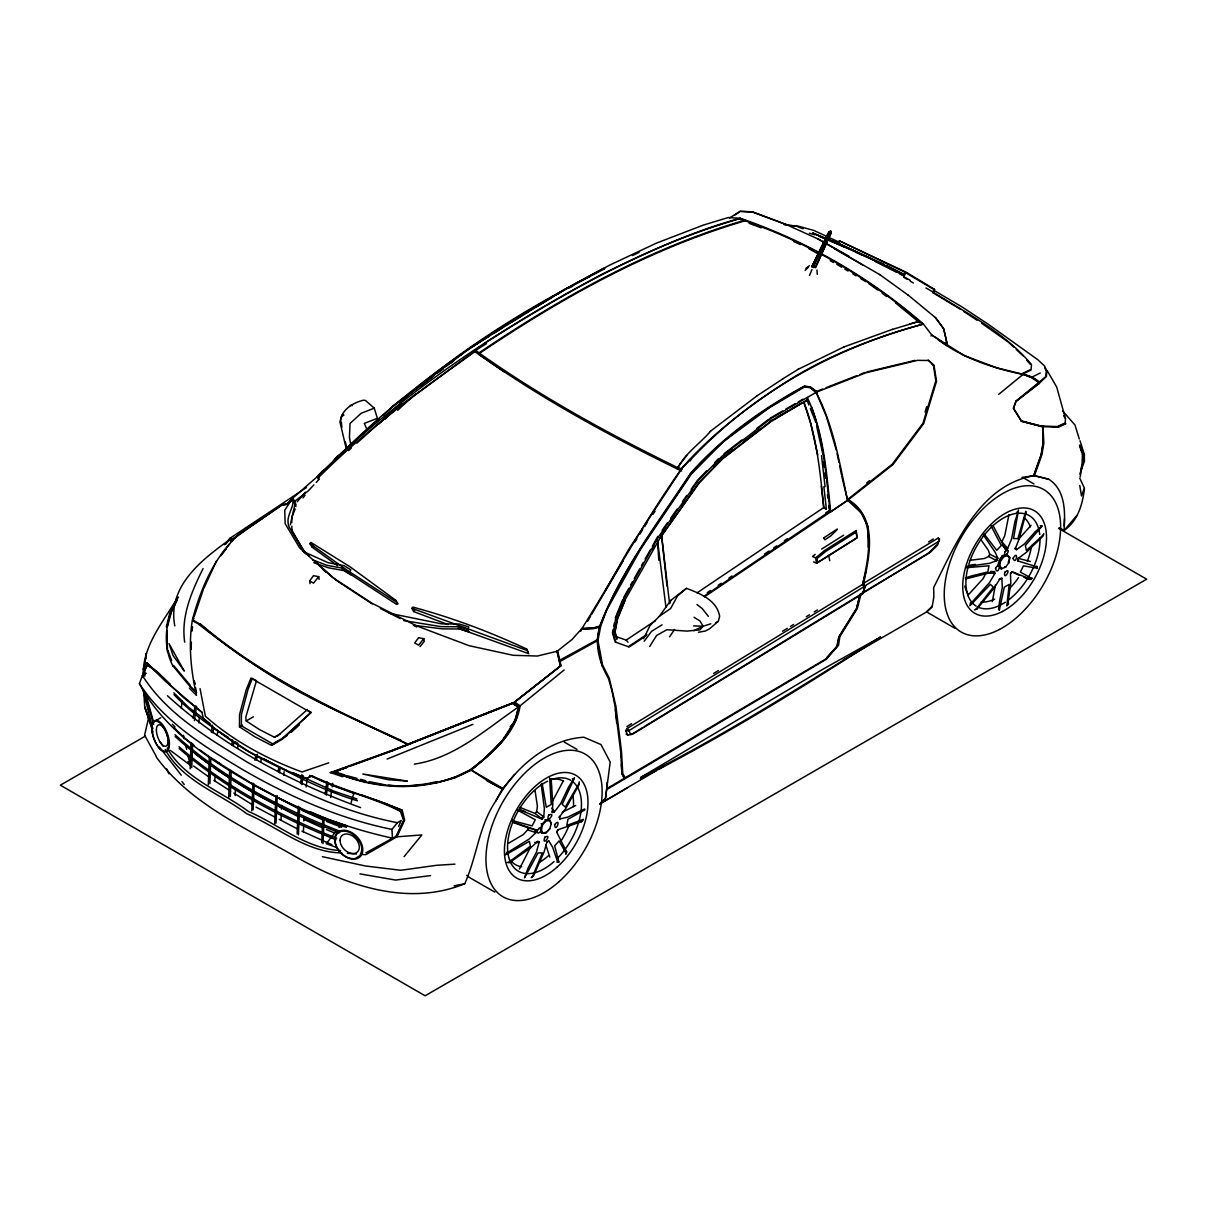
<?xml version="1.0" encoding="UTF-8"?>
<svg xmlns="http://www.w3.org/2000/svg" width="1207" height="1207" viewBox="0 0 1207 1207"><rect width="100%" height="100%" fill="white"/><g stroke="black" fill="none" stroke-linecap="round" stroke-linejoin="round"><path stroke-width="1.5" d="M143.12 674.502C143.075 646.364 161.874 623.31 175.89 600.528L177.248 600.196M239.469 726.84L239.529 714.68L246.107 690.072L250.981 678.062L310.968 712.688L282.212 739.333L271.59 745.383L254.707 736.708L239.469 726.84L242.532 725.105M1006.804 605.944L1009.203 584.399L1004.315 587.13L999.29 610.214M397.239 604.058L395.64 600.181L349.955 566.732L311.044 542.516L309.822 543.527L312.236 547.224L337.402 565.6M863.563 583.328L864.634 586.33L629.119 730.522L630.341 734.248L633.117 733.871L862.945 593.603L864.634 586.33L863.563 583.328L938.186 538.035L939.484 538.971L937.643 545.021L930.129 552.519L860.878 593.829M156.246 756.955C189.937 803.575 245.157 827.761 293.769 855.642C344.689 885.033 407.166 907.226 464.71 883.765C476.886 856.91 478.802 825.995 495.745 801.086C513.292 769.417 546.515 739.303 583.886 737.236L600.995 744.568L610.199 762.085L605.386 799.049L599.849 803.922L656.306 770.685M549.638 777.836L551.207 804.496L546.273 807.242L542.139 783.403L540.57 785.048M966.128 567.939L968.255 565.585L975.331 564.318M324.713 470.127L292.969 497.933C294.795 507.966 284.761 516.083 289.061 526.856L303.455 550.905L308.886 555.778M969.9 605.703L970.458 602.791M1064.242 525.965C1065.313 509.309 1064.378 489.197 1048.762 479.254L1033.69 475.437L1041.143 454.647L1043.074 443.06L1043.014 426.599L1021.394 420.881L1013.608 408.313L1015.977 401.463L1038.805 383.811C1038.442 378.545 1026.478 375.437 1021.394 374.079L1029.933 369.855M1064.468 518.829L1064.106 530.446L1059.248 527.64M190.148 768.753L191.023 742.818M191.747 767.622L192.577 743.467M208.328 784.761L209.279 756.985M209.927 783.645L210.818 757.634M214.876 780.778L215.072 775.211M228.711 797.691L229.662 769.9M230.326 796.56L231.216 770.564M235.214 795.564L235.471 788.126M1036.919 568.497L1036.722 566.158M191.098 649.23L191.31 643.648M191.038 649.487L191.325 642.079M251.765 810.832L252.957 783.117M274.668 824.049L275.86 796.333M1047.254 370.76L1056.668 386.964L1065.449 418.467L1065.223 423.551L1057.77 426.931L1052.715 426.916M253.123 809.882L254.239 784.082M276.026 823.114L277.218 795.473M280.975 820.247L281.216 814.725M281.442 809.188L281.608 805.507M297.133 833.977L298.325 806.261M298.416 834.882L299.608 807.242M303.364 832.03L303.606 826.493M303.847 820.971L303.998 817.29M321.726 842.667L322.767 818.633M323.008 843.572L324.049 819.613M907.091 279.27L903.937 277.384L904.752 272.043L839.318 240.827L838.624 243.603L904.058 274.819M583.419 819.312L566.792 825.452L567.909 819.266L584.973 809.806L584.52 808.931L567.818 817.079L559.852 818.995L559.279 817.214L565.857 808.358L579.209 784.444L579.239 781.834M574.457 777.61L568.452 787.341L560.697 803.621L554.119 812.266L552.338 812.492L552.791 803.787L551.146 779.088L551.358 787.447M1007.634 605.25L1010.787 582.951L1010.5 573.672L1012.13 571.635L1030.703 579.36L1032.151 578.108M336.602 772.631L334.58 771.409M516.898 810.319L519.191 809.505L542.094 819.221L543.754 817.184L544.357 808.539L541.279 784.716M1042.124 525.799L1034.912 532.061L1024.517 543.874L1016.505 549.683L1015.208 548.793L1019.13 539.016L1026.146 512.221L1025.724 511.285L1017.908 538.624L1013.518 538.563L1018.482 510.003M531.171 877.7L533.419 875.558M145.851 658.705L146.349 653.123L142.879 677.489L142.818 673.838M198.853 722.918L199.351 717.727M217.26 735.35L217.592 731.88M237.658 748.265L237.975 744.81M340.555 422.058C340.555 410.078 353.093 402.655 363.367 400.241L365.419 400.437L374.276 408.162L377.369 418.301L364.288 423.401L367.049 429.752M608.524 678.455C599.441 663.322 594.116 643.738 599.834 626.569C621.047 571.032 658.268 523.28 690.66 473.959C722.601 437.794 762.417 409.837 804.375 386.451L810.153 387.356L817.033 391.913L865.857 372.797L917.486 360.35L928.832 360.501L934.052 365.434L936.511 381.216L923.687 423.582L892.878 464.68L847.782 500.196C877.806 518.346 868.467 557.227 862.432 585.561M260.848 761.949L261.21 758.509M283.751 775.166L284.098 771.726M306.125 786.949L307.046 779.948M330.658 797.48L331.578 790.479M508.871 843.074L523.34 834.505L527.61 829.888L527.836 827.746L512.613 822.284L512.04 819.855M192.049 630.582L192.456 626.825M192.019 630.929L192.426 627.202M166.988 630.371L167.441 651.689M176.267 600.452L178.41 597.058M1017.773 560.878L1018.346 558.072L1017.773 560.878L1037.145 566.898M992.32 601.644L995.473 584.671M999.456 609.761L998.581 609.384L999.532 601.554L1002.308 587.568L1001.87 578.244L999.411 579.119L1001.87 578.244M512.9 822.042L536.557 830.039L536.255 832.347L535.184 832.362L535.501 829.978L527.836 827.746M295.896 506.593L292.532 498.416L287.191 504.254L282.197 504.918L247.631 528.696L232.785 539.378L232.619 540.615L229.783 539.71M519.191 809.505L524.909 811.511M520.066 807.453L535.108 813.488L536.632 811.542L537.387 806.095L535.048 790.54M1015.208 548.793L1015.359 547.752L1016.505 549.683M1004.631 566.868L1005.476 567.35L1008.961 562.568L1009.701 557.332L1006.457 554.224M998.068 565.766L998.566 562.281M1007.302 554.707L1003.153 556.246L999.683 561.029L998.913 566.264L1001.327 568.874L1005.763 567.064M1008.901 562.718L1009.595 557.966L1007.407 555.582L1003.636 556.97L1000.482 561.315L999.803 566.068L1001.991 568.437M194.387 720.579L196.5 706.276M233.298 745.881L233.811 742.305M212.9 732.951L213.684 727.58M193.12 718.195L195.006 705.688M211.361 732.362L212.432 725.211M231.744 745.277L232.559 739.921M838.729 637.432L836.919 646.545L826.81 657.679M254.979 760.335L255.793 754.978M278.153 771.771L278.968 766.43M300.528 783.539L301.901 774.638M325.06 794.085L326.961 781.608M256.533 759.595L257.378 754.254M279.436 772.812L280.28 767.471M301.825 784.58L303.229 775.679M326.343 795.111L328.319 782.649M332.136 786.919L332.71 783.358M1018.406 511.18L1014.981 521.273L1011.632 538.895L1007.619 548.521L1005.718 549.743L992.939 525.377M1080.174 476.976L1082.649 462.583L1082.604 454.119L1079.843 445.111M860.169 594.025L856.532 608.403L839.046 636.527L837.22 645.956L825.875 658.916L606.744 788.684L605.567 798.008L601.071 802.851M974.456 609.927L976.87 608.886M613.126 629.541L612.492 632.86L614.65 640.464M613.76 626.207L614.408 622.872M1018.059 558.539L1026.176 552.489L1042.984 536.134L1043.753 533.539M829.284 510.923L830.703 511.738L847.616 500.302C839.619 463.669 833.75 425.965 816.098 392.381L817.033 391.913L810.742 387.04L804.556 385.999C762.221 408.947 722.45 437.206 690.419 473.416C658.071 522.737 620.926 570.489 599.804 626.026L597.193 640.781L602.097 666.098M1084.459 488.729C1082.392 504.677 1078.062 520.624 1064.106 530.446L1076.81 515.54M231.94 541.475L229.119 540.102C201.101 560.048 167.185 587.024 174.804 625.875M296.062 504.782L292.969 497.933L287.658 504.315L282.197 504.918M470.79 770.006C428.696 792.486 376.765 790.962 333.901 771.786L392.32 750.528L512.341 703.364L518.361 707.121C514.182 734.656 490.872 754.058 470.127 770.398M290.344 524.773L294.825 504.601M469.991 769.991C491.008 753.756 514.529 734.294 518.995 706.683L513.699 702.896L393.09 750.618L349.336 766.415M564.137 669.976L520.111 705.823C515.796 733.781 491.973 753.153 471.183 770.051L489.65 782.015L502.55 788.699L514.544 774.502M148.793 717.018L144.614 735.169L156.201 756.276M318.633 477.459C365.812 429.918 420.519 390.434 474.939 351.644L475.347 349.939L479.586 353.274C541.852 397.39 608.977 434.067 677.474 467.516L686.723 455.522M1012.13 571.635L1010.5 573.672M189.273 688.126L196.485 695.307C190.932 670.7 188.322 645.202 192.335 620.142L193.527 618.105L192.728 619.779L200.845 624.804C261.859 677.172 335.742 710.923 408.041 744.085L410.893 743.603L330.326 772.586L342.773 776.75M193.211 619.734L193.497 618.572M513.699 702.896L560.682 665.766L557.196 651.237L572.088 639.454L582.061 628.349C615.57 574.638 645.82 518.919 682.619 467.23C712.779 433.057 749.411 405.597 787.613 381.05C829.315 354.767 875.935 337.13 923.28 323.929L931.804 335.033L947.586 345.941L943.648 328.711L935.35 317.486M182.046 701.192L181.306 708.328M903.937 277.384L904.752 272.043M933.735 292.697L934.565 289.408L906.608 272.465L839.318 240.827M932.936 292.682L933.765 289.393L905.175 272.435M166.31 626.931L169.749 613.262L175.89 600.528M167.411 626.674L171.288 612.553M862.899 583.253L865.63 572.465M860.968 594.085L857.332 608.479L839.891 636.466L838.548 645.217L826.388 659.248L607.061 789.378M863.246 585.078C869.387 556.729 878.409 517.954 848.476 499.789M860.138 594.568L856.487 608.977L838.971 636.994M862.945 593.603L864.695 585.953L939.423 541.008M1008.961 514.635L1004.737 535.772L1001.87 541.717L1007.619 548.521M698.461 632.257L705.401 631.005L709.505 628.832L718.346 621.288L719.659 616.264C716.747 600.015 700.015 593.437 686.391 588.352L670.79 600.362L659.414 616.234L649.985 625.633L643.633 638.609M1080.808 469.327L1082.649 462.583M539.227 841.988L537.009 841.717L539.227 841.988L536.361 852.338L528.259 867.637L524.426 877.821M471.53 769.055L470.398 770.564L454.933 777.912L436.361 782.845M351.101 802.776L354.013 792.531M559.007 862.024L557.755 862.266L552.67 847.284L548.763 840.872L546.892 842.139L543.95 852.338L533.373 876.207M549.773 819.749L545.866 820.141L541.973 824.26L540.359 829.692L541.973 833.268L545.866 832.89L549.773 828.771L551.388 823.325L548.913 819.266M865.675 585.908L862.899 592.999M326.871 468.452L322.556 470.926L317.969 475.89L319.221 479.285M925.075 411.949L926.689 406.653M479.194 354.556L479.586 353.274C561.617 297.903 649.638 248.702 745.096 220.79C808.675 243.105 868.15 277.459 919.281 321.349L923.28 324.23C836.134 347.118 754.043 392.32 692.094 458.192L689.921 461.149M669.734 603.711L670.79 600.362M580.778 631.306L581.487 629.119L593.361 628.696L599.532 627.037M983.283 535.999L984.324 534.173L996.786 550.347L1001.282 545.443L990.811 525.392M192.562 619.161C203.561 578.455 223.22 537.628 262.779 518.256M194.101 616.807L203.274 589.665M505.673 854.812L507.136 851.87M532.257 877.097L542.396 852.896L538.02 852.927L524.924 877.127M559.279 817.214L559.565 816.415L559.852 818.995M398.582 826.523L401.252 820.473L397.405 822.691L391.958 829.42L392.486 838.171C327.776 824.064 266.958 796.243 212.13 759.369C183.358 739.529 155.658 714.77 139.424 683.615L142.396 675.467L146.243 673.25M565.796 854.254L566.596 851.433M843.059 660.184L926.554 611.979L932.091 607.106L933.856 597.027L933.66 587.553C955.838 543.678 979.556 485.365 1033.765 475.724L1041.219 454.918L1043.18 443.195L1043.014 426.599L1021.484 421.334L1013.277 408.313L1015.917 401.343L1039.393 382.936L1031.246 377.504L1023.174 374.291L997.193 367.954L964.318 355.612L931.804 335.033L930.944 335.999M1034.414 475.724L1041.913 454.737L1043.844 443.12L1042.984 426.026L1042.954 426.991M1079.827 474.019L1084.414 461.361L1084.354 454.541L1080.039 440.796M252.399 678.289L247.918 689.785L241.415 714.438L241.37 725.814L272.676 743.889L286.964 735.712M615.359 617.893L622.676 599.728M295.187 508.947L291.762 517.32L291.807 522.616M625.377 599.653L617.607 618.587L615.072 631.955L616.958 638.382M809.52 275.392L811.964 269.583M413.91 625.286L442.2 628.862L459.58 628.983L468.889 631.88L467.713 629.662L468.859 626.961L459.535 624.064L441.626 623.868L389.212 613.231M556.789 832.287L557.86 829.782L556.789 832.287L566.807 852.248M970.172 560.274L984.324 558.524L988.714 556.457L989.695 554.194L988.382 550.347L980.718 539.378M519.387 869.055L529.707 848.823M937.552 543.301L939.484 538.971M815.328 267.773L831.321 232.423L830.627 231.08L828.696 232.166L811.798 266.702L815.826 267.079L831.321 232.423L829.013 231.729M968.24 566.309L989.634 563.277L996.726 560.667L997.827 558.268L995.172 552.278L983.841 535.621M996.726 560.667L995.79 560.289L996.922 557.815L989.695 554.194M203.078 568.557C191.717 591.43 180.884 616.068 184.686 642.184M146.832 666.264L144.78 670.654L144.795 676.161M828.032 236.753L830.627 231.08L828.696 232.166L830.989 232.876L830.627 231.08L813.322 267.577M203.847 588.397L216.521 560.908M362.07 854.435L365.751 854.707L396.892 836.828L404.662 820.232L402.203 810.229C372.737 797.797 341.551 789.77 312.538 776.056M396.032 836.376L403.606 820.624L400.498 811.391C372.073 796.967 340.178 790.359 311.632 775.995L306.804 778.319C269.267 764.951 232.981 745.73 203.485 718.663L201.931 712.341L165.676 681.502L146.56 662.643L143.15 669.236M404.058 820.353L396.5 836.104L365.872 852.806M170.775 613.382L176.735 601.011M828.213 233.358L811.798 266.702M470.79 770.488L471.198 769.659M932.287 606.065L926.554 611.979M985.546 573.959L983.102 578.621L967.697 595.549M574.215 778.545L562.206 804.284L565.238 807.03L579.269 783.117M563.307 780.854L551.871 802.414M623.355 598.068L628.787 588.337M630.597 585.093L632.423 581.849M634.233 578.591L639.665 568.859M641.49 565.615L643.301 562.371M645.111 559.128L650.558 549.381M652.368 546.137L657.8 536.391M652.353 549.411L654.149 546.213M587.703 621.228L590.495 616.324M604.933 591.219L628.892 549.064L682.227 468.029L688.593 461.572M495.745 801.086L502.55 788.699M591.43 614.695L623.34 560.636M193.241 619.342L193.527 618.12M990.389 571.469L994.508 571.59L995.021 573.355L989.378 582.74L970.79 603.575M1000.135 578.44L994.493 587.613L976.795 609.294M634.957 542.003L636.904 538.91M639.801 534.248L642.712 529.586M644.644 526.493L647.556 521.831M649.683 646.499L656.623 635.47L666.837 629.737L687.085 631.095L699.879 629.873L703.108 626.222L710.817 623.808M177.052 599.819C165.268 619.613 162.1 645.428 173.054 666.279M503.002 740.66L516.113 719.991L519.04 706.729L513.005 702.972L482.966 714.514M548.763 840.872L546.892 842.139M292.532 498.416L284.746 510.214L285.139 523.642L299.592 547.812L332.227 577.202L371.65 603.047L416.415 625.814L469.146 645.7L513.171 655.295L537.341 656.035L557.196 651.237M669.629 636.798L674.622 629.375M642.743 727.534L631.201 734.58L627.715 735.048L625.633 730.688L627.127 728.47L863.563 583.811M935.018 290.993L962.145 307.016L988.156 324.185L1037.854 359.746L1044.613 366.068L1046.801 370.911L1046.439 376.328L1038.805 383.811M975.694 609.595L993.331 587.115L990.389 584.324L970.745 604.933M652.927 514.242L655.069 511.21M662.1 530.326L667.486 522.722M670.715 518.165L677.157 509.052M682.543 501.448L686.843 495.368M691.143 489.288L697.601 480.175L706.744 470.76M660.817 535.184L665.087 529.164M670.428 521.635L674.698 515.63M682.181 505.099L684.309 502.082M690.721 493.06L692.863 490.057M659.656 538.231L699.275 482.347L722.54 458.419L771.333 420.836L806.789 400.317L771.182 421.424L722.465 458.962L699.291 482.785L659.731 538.548L625.256 599.472L617.411 618.633L614.785 632.408L616.837 639.484M581.352 821.726L583.072 820.141M999.698 559.339L1002.293 555.748L1005.069 554.737M313.85 562.734L328.379 567.788L343.889 570.609L350.739 574.788L349.11 572.284L350.905 569.84L344.04 565.676L328.093 562.688L302.489 551.177M303.002 497.933L305.039 495.172M310.048 583.645L309.626 580.914L313.473 575.709L318.723 576.659L319.131 579.39M644.176 641.234L651.614 631.276L662.07 624.819M566.717 288.669L604.647 268.693L601.508 269.508C502.082 322.36 405.929 385.274 328.017 467.079M220.941 555.19L229.783 543.769M220.866 555.718L226.403 548.597M336.678 830.507L326.207 843.678L336.708 847.525M339.016 827.58L341.34 824.653M318.723 576.659L313.503 583.147L309.626 580.914M423.808 638.669L418.588 645.172L414.725 642.924L418.557 637.734L423.808 638.669L424.215 641.4L420.051 646.605M542.094 819.221L541.385 818.467L543.09 816.385L536.632 811.542M404.089 856.653L421.831 834.942L396.892 836.828M447.767 624.487L413.654 611.572L411.904 608.298L412.885 607.106C451.976 617.607 489.997 631.895 526.644 649.034L528.379 652.308M413.654 611.572L414.635 610.38M331.834 463.413L337.719 456.291L378.938 419.085M333.238 461.149L338.005 455.401M510.184 726.78L516.023 719.825M224.547 544.734L229.964 538.292L306.487 487.522M225.513 544.387L229.119 540.102L231.442 540.887M193.603 618.723C189.771 621.394 197.993 622.631 198.974 624.562C217.516 638.79 236.768 653.334 256.608 666.173C303.681 698.219 356.819 719.447 407.513 744.372L409.973 743.648M297.163 501.856L305.356 492.23M805.144 270.368L808.192 267.396M1018.406 539.423L1031.11 525.317M229.964 538.292L232.347 539.122L282.166 504.617L287.704 503.787L292.969 497.933M313.911 484.852L308.102 491.023L293.452 502.263M316.234 482.393L318.557 479.918L317.26 476.569L322.465 471.665M549.788 828.771L546.258 832.528L542.712 832.875L541.249 829.616L542.712 824.698L546.258 820.956L549.788 820.609L551.267 823.838M714.574 462.703L718.497 458.675M713.593 466.702L721.288 458.796L733.087 449.713M710.576 431.216C700.166 443.497 683.63 454.556 677.459 468.995M1041.882 526.327L1025.377 545.473L1026.388 550.467L1043.542 534.671M487.628 756.095L471.681 769.447M496.59 747.088L501.72 741.943M484.233 758.675L502.187 740.721L515.359 720.217L518.331 707.076C485.787 729.315 454.677 758.177 414.303 764.137M936.904 544.749L928.726 552.912L861.707 593.799M317.969 475.89C401.056 393.723 499.457 328.742 602.338 274.08C646.877 252.308 692.32 231.306 740.283 218.271C807.302 241.309 869.809 277.444 923.28 323.929M836.904 529.918L830.793 535.908L824.879 539.77L823.959 538.382M536.255 832.347L529.149 839.046L507.287 852.7M397.646 410.274L411.496 397.556M537.96 841.143L530.929 847.601L509.384 862.749L507.242 862.386M384.777 419.236L401.463 403.968M384.761 418.044L401.071 403.138M400.166 401.931C457.528 351.81 522.239 310.621 590.117 276.282M378.651 424.17L396.5 407.966M282.619 738.231L311.119 712.205L308.238 710.636M291.113 732.423L299.306 724.985M383.057 415.374L392.667 406.684L434.339 375.392M348.521 450.618L351.297 448.129M356.834 443.15L391.536 412.04L476.931 349.502L486.406 343.678M856.095 530.537L857.061 537.9L816.626 563.216L815.6 557.875L824.758 550.392L856.095 530.537L856.94 537.703L816.626 563.216L813.533 561.874M805.914 268.271L809.399 265.691M686.391 588.352L677.549 595.896L670.639 608.509L659.414 616.234M508.479 862.432L530.386 846.228L529.39 841.294L506.774 854.179M514.65 702.112L561.014 665.615L557.559 650.694M998.566 394.508L1023.174 374.291M815.132 554.39L812.522 556.518L817.079 558.479L817.788 562.206M817.079 558.479L825.754 551.433L856.216 532.106M312.236 547.224L313.458 546.228M615.781 642.396L613.186 633.268L615.766 617.954L624.049 598.476L658.509 536.798L698.295 480.582L721.801 456.382L770.775 418.618L816.098 392.381L810.666 387.824L804.752 386.859L769.402 407.679L723.551 441.46L691.264 474.14L641.008 548.536L606.487 610.41L600.739 626.222L597.933 640.404L602.534 664.951L609.263 678.183L615.872 706.095L621.53 751.795L622.737 773.325L625.286 778.047L624.396 778.56L621.892 773.838L620.745 752.399L615.434 709.822M866.701 482.891L869.568 480.612M343.542 415.193L341.023 417.169L340.027 422.118L346.318 449.064M1015.706 401.343L1045.941 376.554L1046.303 371.183L1044.87 367.999M561.014 665.615L513.986 702.383L408.645 743.919M287.704 503.787L291.988 500.467M412.869 396.273L415.857 393.98M724.079 453.696L741.883 439.952M756.714 428.515L768.587 419.357M743.406 441.762L759.641 429.27M420.79 385.697L431.11 377.791M439.936 371.017L442.894 368.754M445.836 366.506L453.198 360.848M460.576 355.205L463.518 352.957M466.46 350.694L481.608 340.359M286.632 504.224L290.962 500.935M710.184 431.427L756.88 395.956M392.215 406.503L471.515 347.043L565.238 289.061L609.444 265.238L656.487 243.105L703.515 225.03L728.304 217.532L740.283 218.271L740.932 219.478M437.311 373.159L443.271 368.693M450.709 363.096L453.696 360.863M479.315 352.67C561.315 297.329 649.291 248.114 744.719 220.247L745.096 220.79M476.795 348.898L479.692 346.816M484.037 343.693C564.242 292.652 648.265 244.734 740.283 218.588L744.719 220.247M271.59 745.383L278.44 740.57M965.645 578.983L994.508 571.59M843.648 535.199L821.665 549.049M764.423 554.149L769.025 551.041M773.642 547.933L776.72 545.866M784.414 540.691L787.477 538.624M703.756 596.409L830.009 511.119C826.207 475.996 823.612 440.299 811.421 406.834M704.466 596.816L847.676 500.362L861.526 513.171L867.863 526.282L868.195 547.299M697.058 592.863L823.762 507.559C820.187 471.786 816.671 435.606 803.756 401.765L805.808 401.418M825.633 512.945L828.651 510.923M707.272 592.637L710.365 590.555M718.09 585.365L721.167 583.283M728.892 578.078L731.985 575.995M614.966 633.66L615.811 636.527L626.192 640.087L655.446 620.654M628.5 646.605L646.892 634.384M646.062 635.802L629.209 647.012L615.087 641.988M484.656 338.352L499.894 328.259M756.533 396.137L782.845 378.862M823.536 538.035L837.356 528.998M734.414 215.284L738.82 212.417M729.405 218.105L740.147 211.225L752.353 211.829L785.425 224.185L817.893 238.911L849.185 256.382M1005.718 549.743L1005.31 548.732L1007.272 547.48M880.507 637.085C801.901 686.044 723.581 735.772 640.751 777.399L824.441 668.316L880.507 637.085C802.444 687.583 723.174 736.481 640.329 778.787M471.545 347.45L488.971 336.315M493.723 333.283L503.228 327.218M509.565 323.159L522.254 315.344M782.453 379.058L798.295 369.236M928.53 541.913L933.283 538.986M626.931 726.523L631.563 723.687M713.578 673.476L718.391 670.534M782.513 631.261L787.266 628.349M790.449 626.418L793.618 624.472M806.306 616.717L809.475 614.785M814.242 611.874L817.411 609.942M644.312 726.569L860.863 594.312M525.422 313.428L528.606 311.527M538.126 305.778L552.399 297.178M555.582 295.262L558.75 293.361M561.919 291.445L565.102 289.529M501.493 327.308L538.488 305.265M541.702 303.349L546.53 300.483M549.743 298.567L554.571 295.685M659.294 768.904L667.245 764.197M156.261 720.353L160.742 717.743M599.849 803.922L627.549 787.764M770.066 418.21L782.619 410.953M785.757 409.128L795.172 403.681M798.31 401.871L803.017 399.14M769.96 421.334L773.189 419.448M776.373 417.622L787.764 411.029M790.796 409.264L802.142 402.7M145.232 736.179L60.35 785.199L425.105 995.775L1146.65 579.194L1058.72 528.44M253.742 679.134L256.457 680.793L245.806 717.154L246.213 720.956L253.425 716.792M307.438 709.49L277.927 735.697L274.366 737.205L259.626 729.662L246.213 720.956M274.366 737.205L280.265 733.811M1031.381 377.414L1040.223 373.008M559.535 661.783L596.952 640.932M559.173 660.516L597.058 639.831M603.198 269.463L604.737 268.09L602.233 269.191M715.615 622.737L718.346 621.288M562.236 812.251L575.694 805.491M556.186 294.734L561.134 292.139M569.402 287.839L572.706 286.119M306.804 778.319L311.708 775.89M797.963 369.417L844.432 346.681M693.844 630.688L703.108 626.222L699.909 620.896L694.01 617.275M632.438 255.552L639.107 252.384M454.994 777.127L470.67 769.613M1065.902 423.763L1058.388 427.203L1043.693 426.69M1064.559 423.265L1057.241 426.569L1042.984 426.026M387.1 759.052L472.948 724.366M412.402 742.546L481.276 715.178M822.706 389.016L815.917 391.687L826.388 416.506L836.391 450.226M826.101 387.688L856.668 375.709M860.063 374.381L865.163 372.39M392.984 750.135L407.71 744.387M374.276 408.162L361.21 413.262L350.045 423.416L349.426 437.251L350.815 444.659M409.339 743.738L410.727 743.225M844.1 346.862L892.637 329.285M987.869 572.676L995.021 573.355M336.21 770.851L347.601 767.018L333.901 771.952C372.676 787.749 416.008 791.475 455.673 776.735M346.922 767.411L333.901 771.786L335.923 773.023M582.136 821.439L557.679 829.858M328.711 762.854L302.006 771.982C267.049 759.097 233.343 740.992 205.371 716.189L200.045 688.578M892.305 329.451L919.598 321.198M599.804 626.026L594.1 627.7L582.061 628.349M991.807 525.965L992.893 525.664M909.731 323.929L919.281 321.349M599.834 626.569L593.557 628.183L581.91 628.983M330.326 772.586L338.081 771.122M866.943 371.952L914.997 360.38M1016.505 512.281L1017.32 512.1M437.613 781.517L425.03 784.128L402.761 786.421M454.134 885.847L464.71 883.765M1021.997 477.519L1033.961 475.618L1048.762 479.254M967.35 567.622L989.046 565.781L987.809 571.952L972.103 575.769L965.313 577.972L965.811 578.877M430.552 875.588L395.594 880.069L359.927 873.883M554.119 812.266L554.073 811.149L552.233 811.376L552.338 812.492M1024.019 577.353L1030.703 579.36M454.948 864.152L436.753 865.283L400.815 870.292L365.525 865.992L322.405 856.683M1082.272 462.507L1082.604 454.119M933.765 289.393L934.565 289.408M838.624 243.603L884.595 264.439M513.231 703.274L514.091 703.289M693.572 625.89L703.108 626.222M572.314 778.847L573.159 778.877M740.283 211.466L752.519 212.025L785.591 224.351M535.501 829.978L536.557 830.039M534.716 842.365L538.307 842.577M341.853 852.896C306.548 852.64 278.002 827.082 246.816 813.79C219.418 793.18 182.423 781.065 165.223 749.547M347.36 853.319L356.548 854.013M1022.088 373.597L1032.151 376.976L1040.087 382.332M350.302 405.356L352.353 405.537M384.942 784.852L369.191 781.608M388.503 785.169L395.64 785.787M340.6 850.528C306.472 849.064 278.787 824.441 248.446 811.466C221.198 791.113 184.792 779.058 167.2 748.219M625.633 730.688L628.802 731.02M403.757 620.594L441.038 626.644L458.404 626.765L467.713 629.662M784.188 224.2L796.213 226.222M783.916 224.577L787.311 225.151M790.721 225.724L794.131 226.282M556.94 862.13L557.755 862.266M1082.241 454.134L1084.354 454.541M1037.1 568.18L1023.461 565.872L1020.337 572.058L1031.849 578.5M397.405 822.691C343.935 812.417 294.267 788.895 247.239 762.16C208.781 738.397 167.094 714.77 142.396 675.467M391.958 829.42C339.122 818.633 289.378 796.62 242.863 769.719C204.421 746.65 164.348 722.058 139.424 683.615M512.884 820.73L532.121 825.905L535.259 819.734L518.09 810.41M1019.1 558.569L1030.34 561.481M346.665 775.603L357.061 778.379M360.531 779.3L365.721 780.688M1021.228 421.137L1042.607 426.871M796.258 225.618L813.88 230.431L839.363 242.305M809.399 233.177L814.574 234.822M527.61 829.888L535.184 832.362M334.565 771.56L344.961 775.045M354.737 793.708L330.673 784.837M356.94 798.989L333.736 791.113L293.075 772.736M357.438 800.784C324.411 790.902 293.497 775.362 263.503 758.615M347.375 826.01L329.526 819.96L310.305 811.753M346.394 827.308C312.794 816.958 281.88 799.819 251.162 783.071M341.626 827.278L326.478 821.424M340.238 831.336C280.748 808.388 222.405 777.746 175 734.686M339.529 832.739C280.341 809.927 222.209 779.496 175.166 736.481M336.662 838.246C280.175 815.917 225.181 786.511 179.028 746.756M336.104 839.71C279.858 817.501 225.03 788.277 179.179 748.551M458.087 628.228L528.787 653.711L527.037 650.437L411.904 608.298M819.749 236.693L824.939 238.548M828.394 239.786L838.759 243.497L871.575 259.022L904.149 275.649M831.14 241.249L837.99 243.708M360.637 807.634C290.646 781.985 222.707 746.258 167.441 695.745M797.918 226.856L803.047 228.742M749.125 223.325L761.225 227.836M386.481 804.239L402.203 810.229M312.658 559.792L326.765 565.283L342.245 568.12L349.11 572.284M1040.283 525.709L1041.053 526.011M844.01 246.922L812.809 233.087L838.759 243.497M550.362 778.787L551.207 779.134M331.925 844.689L301.946 831.17M327.459 783.464L309.58 775.407M323.265 820.066L302.082 810.425M323.265 828.168L303.742 819.327M326.478 829.541L334.475 832.966M1012.115 572.118L1019.493 575.317M342.305 414.439L343.859 415.117M812.809 233.087L871.575 259.022M1025.331 577.444L1029.858 579.466M793.678 241.536L800.467 244.583M361.285 794.87L386.949 803.968L400.965 811.119L403.545 818.814M855.854 252.157L862.356 255.235M287.055 770.67L248.491 751.418L215.133 729.149M298.778 808.841L256.246 786.255M298.778 816.958L279.119 806.668M297.209 828.817L279.164 819.357M677.866 467.305L682.015 469.372M681.623 471.077C610.018 436.255 539.861 397.918 474.939 351.644M996.922 557.815L997.827 558.268M886.27 265.223L905.024 274.849M875.347 261.542L896.409 272.179M380.326 608.479L400.181 618.587M413.413 625.317L416.717 626.991M503.032 788.533L471.183 770.051M502.58 789.197L486.466 780.476M256.02 807.091L275.86 817.607M256.246 794.372L275.845 804.918M988.714 556.457L995.79 560.289M834.022 248.506L862.462 264.846M817.712 238.73L879.752 274.623M808.841 248.717L817.064 253.304M830.22 260.652L833.509 262.492M925.98 287.96L929.103 289.725C964.725 312.07 1003.998 331.804 1031.457 364.484L1031.08 370.021L1022.269 374.321C992.395 367.969 962.673 358.102 938.005 339.589M899.653 273.808L902.821 275.588M198.627 623.506L200.784 624.26C260.003 674.638 330.929 708.6 401.086 740.389M564.212 742.049L576.991 749.396M494.84 892.094L471.198 878.515A82.332 47.45 -60.1 0 1 466.717 875.301M932.242 364.378L934.052 365.434M1008.856 556.849L1009.701 557.332M1002.293 555.748L1003.153 556.246M1008.101 562.085L1008.961 562.568M998.823 560.531L999.683 561.029M1000.467 568.391L1001.327 568.874M625.98 734.052L627.715 735.048M545.021 819.644L545.866 820.141M541.113 823.762L541.973 824.26M545.021 832.392L545.866 832.89M541.113 832.785L541.973 833.268M1022.812 477.474L1033.977 483.947M954.722 628.168L931.125 614.499A82.332 47.45 -59.9 0 1 926.463 611.587M932.845 292.652L960.576 309.354M836.798 264.333L841.626 267.2M844.84 269.116L848.038 271.032M852.866 273.914L856.08 275.83M860.893 278.711L865.721 281.593M826.222 509.203L823.627 507.649L826.342 508.856L823.868 486.677M905.371 277.414L910.078 280.235M910.229 281.14L913.367 283.026M228.379 737.507C208.705 725.347 189.801 711.617 174.019 694.613M234.731 741.445L237.9 743.406M216.249 761.436L254.647 785.274M229.179 777.61L213.76 767.471M233.962 780.567L253.063 792.396M395.624 601.599L347.314 570.353L309.822 543.527M396.484 604.33L342.019 568.769M230.628 791.113L213.865 780.326M233.811 793.12L252.851 805.084M372.209 603.892L336.014 580.175L315.661 561.874M963.578 311.331L977.082 320.247M209.52 777.444L193.588 766.038M147.51 664.801L154.858 669.825M155.869 671.092L147.058 665.057L144.327 670.926L144.327 674.592M478.907 354.36L504.3 371.831M515.042 702.323L520.111 705.823M210.018 723.536L188.594 707.317L173.838 692.818M213.76 759.354L221.228 764.559M209.279 764.348L194.961 753.545M513.367 703.621L518.361 707.121M199.864 750.015L214.755 760.395M981.578 323.22L1008.207 341.988L1013.624 347.012M879.571 274.457L908.071 295.066M868.814 283.615L877.73 290.057M882.196 293.271L886.647 296.5M170.428 684.414L156.322 670.82M187.794 761.723L190.691 763.88M170.112 750.226L190.163 765.147L188.186 756.367M1062.552 410.833L1075.015 425.045L1079.284 438.986M696.997 604.526L702.112 608.464L708.358 616.355M194.297 745.624L184.535 737.96L173.838 727.414M535.108 813.488L541.385 818.467M201.871 712.175L184.143 698.068L146.56 662.643M907.89 294.885L935.516 317.667L943.799 328.953L947.586 345.941M895.579 302.927L919.975 323.008M810.153 387.356L816.098 392.381M323.431 570.021L326.192 572.435M322.344 568.663L326.418 572.314M1016.324 349.532L1023.083 355.824M928.138 360.093L933.358 365.027L935.817 380.809L922.993 423.189L892.184 464.273L847.374 499.683L841.807 476.297M172.314 724.306L175 726.946M189.59 685.697L196.59 692.667L189.74 686.149L172.888 665.826M627.127 728.47L629.119 730.522M1002.172 545.247L1005.31 548.732M626.192 640.087L628.002 642.215M1026.689 360.093L1030.295 364.378M173.552 665.434L190.253 685.304M543.09 816.385L543.754 817.184M181.97 781.593L184.233 784.505M159.445 747.012L181.276 775.211M551.855 808.087L554.073 811.149M1063.548 415.646L1065.449 418.467M160.003 741.702L163.141 746.409M395.64 600.181L398.054 603.877M311.044 542.516L312.658 544.991M566.294 853.681L559.097 840.902L554.677 845.881L558.871 861.994M306.065 554.013L291.898 531.412L291.838 526.131M291.762 529.873L304.571 552.715M740.283 218.588L740.932 219.78M624.623 778.379L621.922 773.295L621.424 764.318M1079.797 478.274L1084.384 488.081L1081.457 495.956L1079.782 485.501M1082.996 458.328L1084.414 461.361M166.702 768.965L168.98 773.823M946.001 342.139L947.48 345.519M816.973 270.051L817.305 274.396M153.017 732.166L144.704 706.895L143.769 690.374M560.274 665.479L556.88 651.041M806.864 399.864L808.916 405.024M810.289 408.479L815.781 422.239M549.834 857.121L545.866 844.975M807.302 397.465C824.14 433.238 826.433 473.069 830.703 511.738M167.954 650.845L171.681 660.576M152.399 727.821L144.704 706.895L152.52 728.907M938.186 538.035L939.091 540.766M803.621 401.84L810.501 422.767L817.712 454.994M1079.496 445.428L1081.698 452.399M993.436 571.892L993.964 573.717M608.494 678.711L611.602 689.469M526.644 649.034L527.037 650.437M145.821 694.327L153.651 722.374M144.87 692.833L153.666 724.411M345.308 441.943L346.997 448.461M143.06 690.283L152.791 728.651M194.161 680.703L195.036 684.173M183.449 735.335L184.249 738.835M185.818 745.851L186.617 749.366M816.581 425.83L822.963 454.526M194.086 680.673L194.81 684.113M195.519 687.537L196.243 690.962M837.115 453.696L838.925 462.387M839.65 465.872L841.445 474.562M828.636 555.341L829.752 560.712M611.617 689.076L615.072 706.578L616.732 723.34M1042.275 425.935L1042.395 426.795M669.387 602.067L661.451 534.143L666.973 586.164M821.273 485.999L823.762 507.559M821.529 455.688L825.075 486.708M665.947 607.166L657.468 539.906L658.811 560.214M823.793 461.828L824.411 467.305M825.03 472.782L825.663 478.259M827.489 494.614L827.896 498.235M828.681 505.492L829.088 509.113M341.43 422.314L341.822 427.444M166.868 635.078L167.23 640.344M1008.494 603.183L1008.554 603.968M620.715 751.75L621.017 757.136M607.061 782.408L607.136 788.533M572.133 781.216A52.444 30.19 -60.2 0 1 557.74 858.041M554.088 861.557A52.444 30.19 -60.2 0 1 507.891 852.776M507.694 850.799A52.444 30.19 -60.2 0 1 547.722 781.17M551.358 779.647A52.444 30.19 -60.2 0 1 570.67 780.265M572.601 794.523A48.174 27.746 -60.1 0 1 573.416 806.698M568.814 825.98A48.174 27.746 -60.1 0 1 561.119 840.811M548.34 855.823A48.174 27.746 -60.1 0 1 539.529 862.266M521.741 866.747A48.174 27.746 -60.1 0 1 510.621 860.38M550.784 779.33A48.174 27.746 -60.1 0 1 563.563 781.185M968.874 564.167A52.444 30.13 -59.9 0 1 1008.132 515.736A52.444 30.13 -59.9 0 1 1039.725 534.414M1039.951 537.537A52.444 30.13 -59.9 0 1 1034.007 566.174M1033.298 567.803A52.444 30.13 -59.9 0 1 1008.222 600.181M1005.34 602.202A52.444 30.13 -59.9 0 1 977.7 606.955M976.176 606.11A52.444 30.13 -59.9 0 1 967.939 567.516M1023.958 517.637A48.174 27.761 -59.9 0 1 1030.34 526.916M1031.246 547.631A48.174 27.761 -59.9 0 1 1027.338 561.195M1018.587 577.55A48.174 27.761 -59.9 0 1 1009.263 588.684M994.613 599.17A48.174 27.761 -59.9 0 1 981.231 602.006M967.712 593.572A48.174 27.761 -59.9 0 1 964.831 586.059M537.402 830.371C536.059 837.749 545.639 827.549 539.454 827.851L537.402 830.371M1013.05 558.298C1016.022 566.551 1019.13 548.446 1013.05 558.298M1004.767 572.239C1003.092 582.694 1012.945 565.736 1004.767 572.239M995.503 568.331C998.038 577.897 1003.032 557.227 995.503 568.331M1004.858 551.84C1003.092 562.266 1013.292 545.458 1004.858 551.84M361.904 849.743L360.108 855.552L355.19 858.509A15.827 10.954 47.3 0 1 335.078 840.057A15.827 10.954 47.1 0 1 348.506 831.985A15.827 10.954 47.1 0 1 361.919 849.743M554.601 824.668C555.416 834.309 561.919 816.128 554.601 824.668M544.84 837.236C541.189 847.872 553.349 833.011 544.84 837.236M548.642 815.178C544.9 825.784 557.408 811.074 548.642 815.178M407.121 781.08L388.111 779.707L362.779 774.004L407.121 781.08M184.128 670.851L173.054 655.537L169.025 643.603L184.128 670.851M340.057 840.389A11.27 7.876 46.3 0 0 354.526 853.409A11.27 7.876 46.3 0 0 354.511 837.462A11.27 7.876 46.3 0 0 340.057 840.389M156.397 729.948A11.27 4.768 70.7 0 0 165.148 746.273A11.27 4.768 70.7 0 0 165.163 730.341A11.27 4.768 70.7 0 0 156.397 729.948M559.067 881.623A82.332 47.42 -60.1 0 0 585.108 754.058A82.332 47.42 -60.1 0 0 487.945 840.525A82.332 47.42 -60.1 0 0 559.067 881.623M556.985 867.214A59.309 34.143 -60.2 0 0 575.799 775.271A59.309 34.143 -60.2 0 0 505.854 837.492A59.309 34.143 -60.2 0 0 556.985 867.214M999.471 629.466A82.332 47.39 -59.9 0 0 1054.254 500.166A82.332 47.39 -59.9 0 0 953.605 552.655A82.332 47.39 -59.9 0 0 999.471 629.466M1002.429 611.481A59.294 34.083 -59.9 0 0 1041.943 518.361A59.294 34.083 -59.9 0 0 969.493 556.171A59.294 34.083 -59.9 0 0 1002.429 611.481M334.641 839.619A16.581 11.482 47.2 0 0 355.733 858.962A16.581 11.482 47.2 0 0 355.748 835.516A16.581 11.482 47.2 0 0 334.641 839.619M151.886 728.032A16.581 7.167 70.2 0 0 165.057 751.916A16.581 7.167 70.2 0 0 165.042 728.44A16.581 7.167 70.2 0 0 151.886 728.032M151.916 728.5A15.827 6.85 70.2 0 0 164.514 751.312A15.827 6.85 70.2 0 0 164.514 728.937A15.827 6.85 70.2 0 0 151.916 728.5"/></g></svg>
